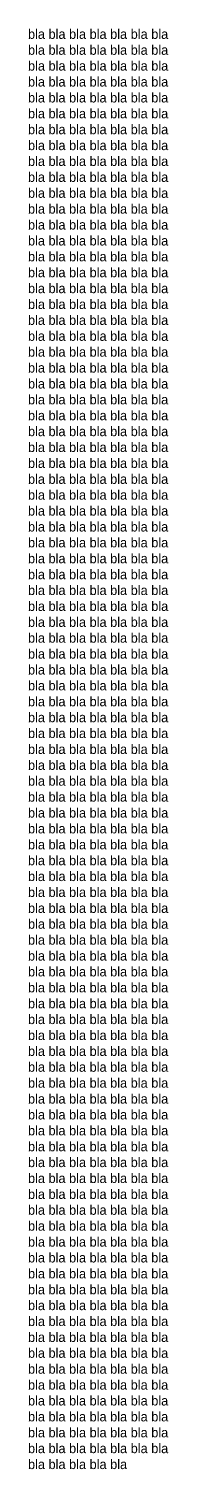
# Model space of a CAD drawing. Extents: x -15 to 1852, y -566 to 111.
# Drawn here: x 183.6 to 198.2, y -205.7 to -54.7 of the extents above; entities that cross this region are included whole.
import ezdxf

# ---------------------------------------------------------------- set-up
doc = ezdxf.new("R2010")
doc.units = 0
doc.layers.get('0').update_dxf_attribs({"linetype": 'CONTINUOUS'})

# ---------------------------------------------------------------- blocks, each defined once
blk = doc.blocks.new('*U54')
for s, p in [('bla bla bla bla bla bla bla', (183.5, -55.72)), ('bla bla bla bla bla bla bla', (183.5, -57.39)), ('bla bla bla bla bla bla bla', (183.5, -59.05)), ('bla bla bla bla bla bla bla', (183.5, -60.72)), ('bla bla bla bla bla bla bla', (183.5, -62.39)), ('bla bla bla bla bla bla bla', (183.5, -64.05)), ('bla bla bla bla bla bla bla', (183.5, -65.72)), ('bla bla bla bla bla bla bla', (183.5, -67.39)), ('bla bla bla bla bla bla bla', (183.5, -69.05)), ('bla bla bla bla bla bla bla', (183.5, -70.72)), ('bla bla bla bla bla bla bla', (183.5, -72.39)), ('bla bla bla bla bla bla bla', (183.5, -74.05)), ('bla bla bla bla bla bla bla', (183.5, -75.72)), ('bla bla bla bla bla bla bla', (183.5, -77.39)), ('bla bla bla bla bla bla bla', (183.5, -79.05)), ('bla bla bla bla bla bla bla', (183.5, -80.72)), ('bla bla bla bla bla bla bla', (183.5, -82.39)), ('bla bla bla bla bla bla bla', (183.5, -84.05)), ('bla bla bla bla bla bla bla', (183.5, -85.72)), ('bla bla bla bla bla bla bla', (183.5, -87.39)), ('bla bla bla bla bla bla bla', (183.5, -89.05)), ('bla bla bla bla bla bla bla', (183.5, -90.72)), ('bla bla bla bla bla bla bla', (183.5, -92.39)), ('bla bla bla bla bla bla bla', (183.5, -94.05)), ('bla bla bla bla bla bla bla', (183.5, -95.72)), ('bla bla bla bla bla bla bla', (183.5, -97.39)), ('bla bla bla bla bla bla bla', (183.5, -99.05)), ('bla bla bla bla bla bla bla', (183.5, -100.72)), ('bla bla bla bla bla bla bla', (183.5, -102.39)), ('bla bla bla bla bla bla bla', (183.5, -104.05)), ('bla bla bla bla bla bla bla', (183.5, -105.72)), ('bla bla bla bla bla bla bla', (183.5, -107.39)), ('bla bla bla bla bla bla bla', (183.5, -109.05)), ('bla bla bla bla bla bla bla', (183.5, -110.72)), ('bla bla bla bla bla bla bla', (183.5, -112.39)), ('bla bla bla bla bla bla bla', (183.5, -114.05)), ('bla bla bla bla bla bla bla', (183.5, -115.72)), ('bla bla bla bla bla bla bla', (183.5, -117.39)), ('bla bla bla bla bla bla bla', (183.5, -119.05)), ('bla bla bla bla bla bla bla', (183.5, -120.72)), ('bla bla bla bla bla bla bla', (183.5, -122.39)), ('bla bla bla bla bla bla bla', (183.5, -124.05)), ('bla bla bla bla bla bla bla', (183.5, -125.72)), ('bla bla bla bla bla bla bla', (183.5, -127.39)), ('bla bla bla bla bla bla bla', (183.5, -129.05)), ('bla bla bla bla bla bla bla', (183.5, -130.72)), ('bla bla bla bla bla bla bla', (183.5, -132.39)), ('bla bla bla bla bla bla bla', (183.5, -134.05)), ('bla bla bla bla bla bla bla', (183.5, -135.72)), ('bla bla bla bla bla bla bla', (183.5, -137.39)), ('bla bla bla bla bla bla bla', (183.5, -139.05)), ('bla bla bla bla bla bla bla', (183.5, -140.72)), ('bla bla bla bla bla bla bla', (183.5, -142.39)), ('bla bla bla bla bla bla bla', (183.5, -144.05)), ('bla bla bla bla bla bla bla', (183.5, -145.72)), ('bla bla bla bla bla bla bla', (183.5, -147.39)), ('bla bla bla bla bla bla bla', (183.5, -149.05)), ('bla bla bla bla bla bla bla', (183.5, -150.72)), ('bla bla bla bla bla bla bla', (183.5, -152.39)), ('bla bla bla bla bla bla bla', (183.5, -154.05)), ('bla bla bla bla bla bla bla', (183.5, -155.72)), ('bla bla bla bla bla bla bla', (183.5, -157.39)), ('bla bla bla bla bla bla bla', (183.5, -159.05)), ('bla bla bla bla bla bla bla', (183.5, -160.72)), ('bla bla bla bla bla bla bla', (183.5, -162.39)), ('bla bla bla bla bla bla bla', (183.5, -164.05)), ('bla bla bla bla bla bla bla', (183.5, -165.72)), ('bla bla bla bla bla bla bla', (183.5, -167.39)), ('bla bla bla bla bla bla bla', (183.5, -169.05)), ('bla bla bla bla bla bla bla', (183.5, -170.72)), ('bla bla bla bla bla bla bla', (183.5, -172.39)), ('bla bla bla bla bla bla bla', (183.5, -174.05)), ('bla bla bla bla bla bla bla', (183.5, -175.72)), ('bla bla bla bla bla bla bla', (183.5, -177.39)), ('bla bla bla bla bla bla bla', (183.5, -179.05)), ('bla bla bla bla bla bla bla', (183.5, -180.72)), ('bla bla bla bla bla bla bla', (183.5, -182.39)), ('bla bla bla bla bla bla bla', (183.5, -184.05)), ('bla bla bla bla bla bla bla', (183.5, -185.72)), ('bla bla bla bla bla bla bla', (183.5, -187.39)), ('bla bla bla bla bla bla bla', (183.5, -189.05)), ('bla bla bla bla bla bla bla', (183.5, -190.72)), ('bla bla bla bla bla bla bla', (183.5, -192.39)), ('bla bla bla bla bla bla bla', (183.5, -194.05)), ('bla bla bla bla bla bla bla', (183.5, -195.72)), ('bla bla bla bla bla bla bla', (183.5, -197.39)), ('bla bla bla bla bla bla bla', (183.5, -199.05)), ('bla bla bla bla bla bla bla', (183.5, -200.72)), ('bla bla bla bla bla bla bla', (183.5, -202.39)), ('bla bla bla bla bla bla bla', (183.5, -204.05)), ('bla bla bla bla bla', (183.5, -205.72))]:
    blk.add_text(s, height=1).set_placement(p)

msp = doc.modelspace()

# ---------------------------------------------------------------- block references
at = {"color": 193}
msp.add_blockref('*U54', (0, 0), dxfattribs=at)

doc.saveas('drawing.dxf')
